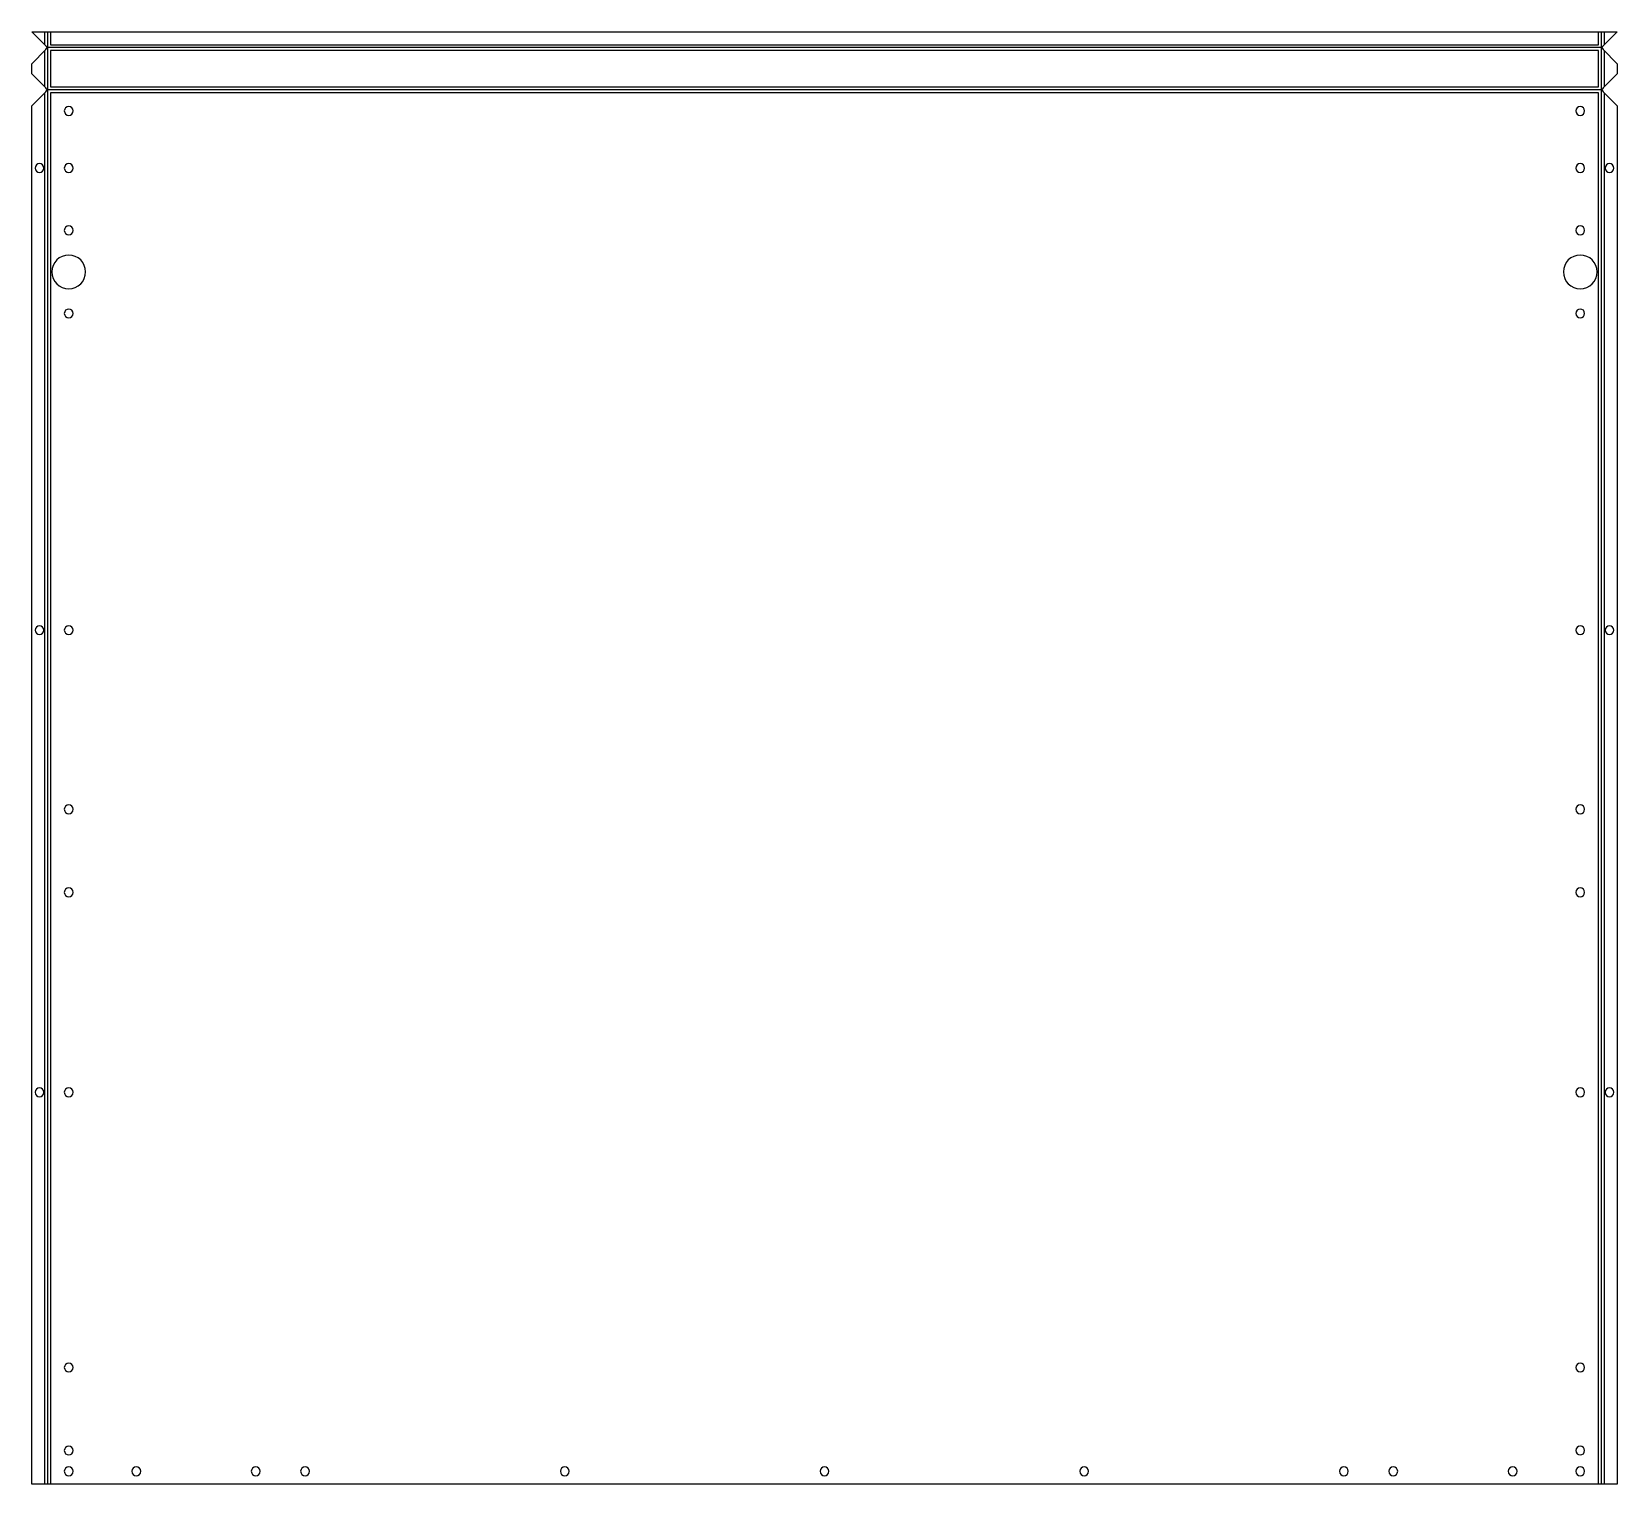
# Model space of a CAD drawing. Header units: millimetres. Extents: x 0 to 611, y 0 to 560.
import ezdxf

# ---------------------------------------------------------------- set-up
doc = ezdxf.new("R2010")
doc.units = ezdxf.units.MM

msp = doc.modelspace()

# ---------------------------------------------------------------- linework, layer by layer
at = {"layer": 'BEND'}
for p, q in [((6.13, 559.52), (6.13, 553.39)), ((604.39, 553.39), (604.39, 559.52)), ((604.74, 553.39), (5.79, 553.39)), ((6.13, 553.39), (6.13, 537.13)), ((604.39, 537.13), (604.39, 553.39)), ((604.74, 537.13), (5.79, 537.13)), ((6.13, 537.13), (6.13, 0)), ((604.39, 0), (604.39, 537.13))]:
    msp.add_line(p, q, dxfattribs=at)
at = {"layer": 'BEND_EXTENT'}
for p, q in [((5, 554.59), (5, 559.52)), ((7.26, 559.52), (7.26, 554.52)), ((603.26, 554.52), (603.26, 559.52)), ((605.52, 559.52), (605.52, 554.59)), ((5, 538.33), (5, 552.19)), ((7.26, 554.52), (603.26, 554.52)), ((605.52, 552.19), (605.52, 538.33)), ((5, 0), (5, 535.93)), ((7.26, 536), (7.26, 0)), ((603.26, 536), (7.26, 536)), ((603.26, 0), (603.26, 536)), ((605.52, 535.93), (605.52, 0))]:
    msp.add_line(p, q, dxfattribs=at)
msp.add_lwpolyline([(603.26, 538.26), (603.26, 552.26), (7.26, 552.26), (7.26, 538.26)], close=True, dxfattribs=at)
at = {"layer": 'INTERIOR_PROFILES', "extrusion": (0, 0, -1)}
for centre, radius in [((-14.26, 529), 1.7), ((-596.26, 529), 1.7), ((-3, 507), 1.7), ((-14.26, 507), 1.7), ((-596.26, 507), 1.7), ((-607.52, 507), 1.7), ((-14.26, 483), 1.7), ((-596.26, 483), 1.7), ((-14.26, 467), 6.5), ((-596.26, 467), 6.5), ((-14.26, 451), 1.7), ((-596.26, 451), 1.7), ((-3, 329), 1.7), ((-14.26, 329), 1.7), ((-596.26, 329), 1.7), ((-607.52, 329), 1.7), ((-14.26, 260), 1.7), ((-596.26, 260), 1.7), ((-14.26, 228), 1.7), ((-596.26, 228), 1.7), ((-3, 151), 1.7), ((-14.26, 151), 1.7), ((-596.26, 151), 1.7), ((-607.52, 151), 1.7), ((-14.26, 45), 1.7), ((-596.26, 45), 1.7), ((-14.26, 13), 1.7), ((-596.26, 13), 1.7), ((-14.26, 5), 1.7), ((-40.26, 5), 1.7), ((-86.26, 5), 1.7), ((-105.26, 5), 1.7), ((-205.26, 5), 1.7), ((-305.26, 5), 1.7), ((-405.26, 5), 1.7), ((-505.26, 5), 1.7), ((-524.26, 5), 1.7), ((-570.26, 5), 1.7), ((-596.26, 5), 1.7)]:
    msp.add_circle(centre, radius, dxfattribs=at)
at = {"layer": 'OUTER_PROFILES'}
msp.add_lwpolyline([(605.03, 554.1, 0.414214), (605.03, 552.69), (610.52, 547.19), (610.52, 543.33), (605.03, 537.84, 0.414214), (605.03, 536.42), (610.52, 530.93), (610.52, 0), (0, 0), (0, 530.93), (5.49, 536.42, 0.414214), (5.49, 537.84), (0, 543.33), (0, 547.19), (5.49, 552.69, 0.414214), (5.49, 554.1), (0.07, 559.52), (610.45, 559.52)], format="xyb", close=True, dxfattribs=at)

doc.saveas('drawing.dxf')
